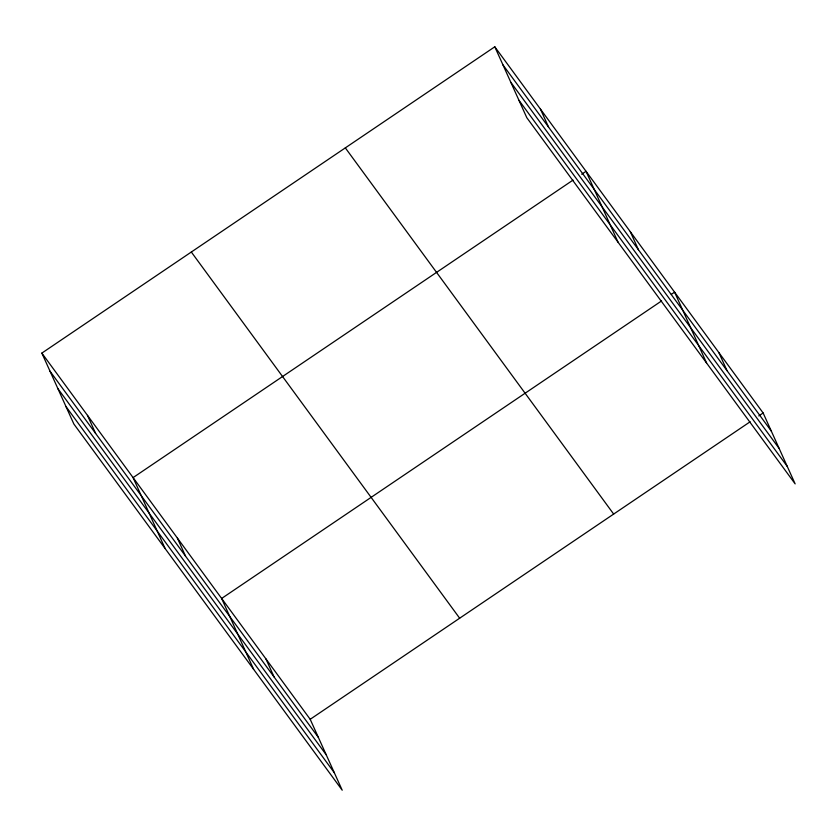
<?xml version="1.0" encoding="UTF-8"?>
<svg xmlns="http://www.w3.org/2000/svg" width="837" height="837" viewBox="0 0 837 837"><rect width="100%" height="100%" fill="white"/><g stroke="black" fill="none" stroke-linecap="round" stroke-linejoin="round"><path stroke-width="1.26" d="M41.85 353.109L310.192 719.297L342.207 790.201L73.865 424.014L41.85 353.109L494.793 46.799L763.135 412.986L795.15 483.891L526.808 117.703L494.793 46.799M573.031 180.091L133.083 477.613L165.098 548.517M581.705 174.232L586.036 171.303L618.051 242.207M661.586 300.933L221.638 598.455L253.653 669.359M671.337 294.342L674.58 292.144L706.595 363.049M310.192 719.297L750.14 421.775M758.803 415.916L763.135 412.986M502.974 64.899L771.306 431.086M510.842 82.329L779.174 448.506M518.94 100.283L787.282 466.46M345.325 147.877L613.657 514.064M191.328 252.031L459.659 618.208M50.021 371.22L318.363 737.397M57.889 388.64L326.231 754.828M65.997 406.594L334.34 772.781M718.857 352.565L727.029 370.665M630.303 231.723L638.485 249.824M540.42 109.051L548.591 127.151M265.915 658.876L274.086 676.976M177.36 538.034L185.532 556.134M87.466 415.361L95.638 433.472"/></g></svg>
